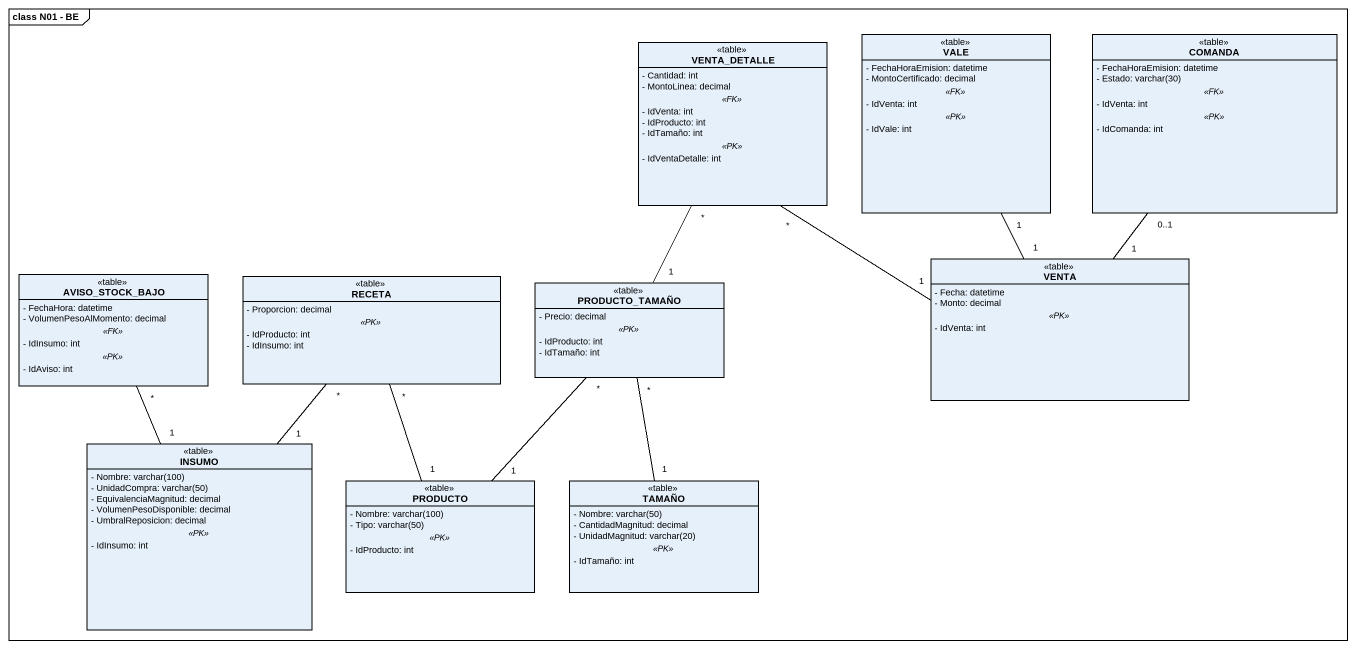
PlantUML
@startuml
mainframe class N01 - BE
hide circle
hide empty members
skinparam classAttributeIconSize 0
class VENTA_DETALLE <<table>> {
  - Cantidad: int
  - MontoLinea: decimal
  .. <<FK>> ..
  - IdVenta: int
  - IdProducto: int
  - IdTamaño: int
  .. <<PK>> ..
  - IdVentaDetalle: int
}
class VALE <<table>> {
  - FechaHoraEmision: datetime
  - MontoCertificado: decimal
  .. <<FK>> ..
  - IdVenta: int
  .. <<PK>> ..
  - IdVale: int
}
class COMANDA <<table>> {
  - FechaHoraEmision: datetime
  {field} - Estado: varchar(30)
  .. <<FK>> ..
  - IdVenta: int
  .. <<PK>> ..
  - IdComanda: int
}
class VENTA <<table>> {
  - Fecha: datetime
  - Monto: decimal
  .. <<PK>> ..
  - IdVenta: int
}
class AVISO_STOCK_BAJO <<table>> {
  - FechaHora: datetime
  - VolumenPesoAlMomento: decimal
  .. <<FK>> ..
  - IdInsumo: int
  .. <<PK>> ..
  - IdAviso: int
}
class RECETA <<table>> {
  - Proporcion: decimal
  .. <<PK>> ..
  - IdProducto: int
  - IdInsumo: int
}
class PRODUCTO_TAMAÑO <<table>> {
  - Precio: decimal
  .. <<PK>> ..
  - IdProducto: int
  - IdTamaño: int
}
class INSUMO <<table>> {
  {field} - Nombre: varchar(100)
  {field} - UnidadCompra: varchar(50)
  - EquivalenciaMagnitud: decimal
  - VolumenPesoDisponible: decimal
  - UmbralReposicion: decimal
  .. <<PK>> ..
  - IdInsumo: int
}
class PRODUCTO <<table>> {
  {field} - Nombre: varchar(100)
  {field} - Tipo: varchar(50)
  .. <<PK>> ..
  - IdProducto: int
}
class TAMAÑO <<table>> {
  {field} - Nombre: varchar(50)
  - CantidadMagnitud: decimal
  {field} - UnidadMagnitud: varchar(20)
  .. <<PK>> ..
  - IdTamaño: int
}
VENTA "1" -up- "*" VENTA_DETALLE
VENTA "1" -up- "1" VALE
VENTA "1" -up- "0..1" COMANDA
PRODUCTO_TAMAÑO "1" -up- "*" VENTA_DETALLE
INSUMO "1" -up- "*" AVISO_STOCK_BAJO
INSUMO "1" -up- "*" RECETA
PRODUCTO "1" -up- "*" RECETA
PRODUCTO "1" -up- "*" PRODUCTO_TAMAÑO
TAMAÑO "1" -up- "*" PRODUCTO_TAMAÑO
@enduml
